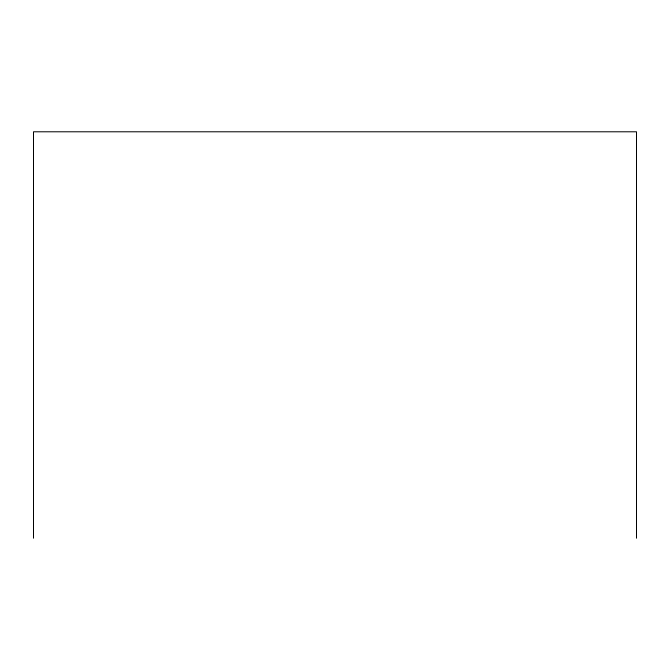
<?xml version="1.0" encoding="UTF-8"?>
<svg xmlns="http://www.w3.org/2000/svg" width="670" height="670" viewBox="0 0 670 670"><rect width="100%" height="100%" fill="white"/><g stroke="black" fill="none" stroke-linecap="round" stroke-linejoin="round"><path stroke-width="1" d="M636.5 538.211L636.5 131.789L33.5 131.789L33.5 538.211"/></g></svg>
